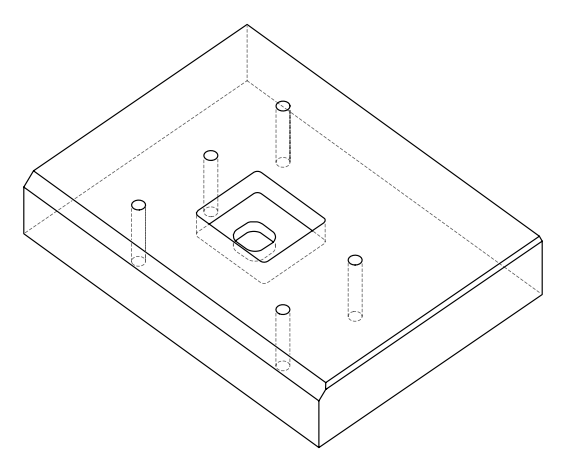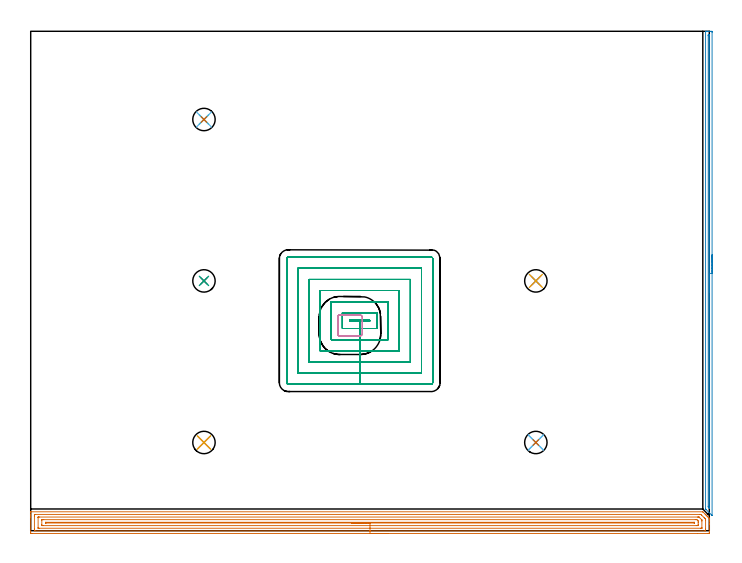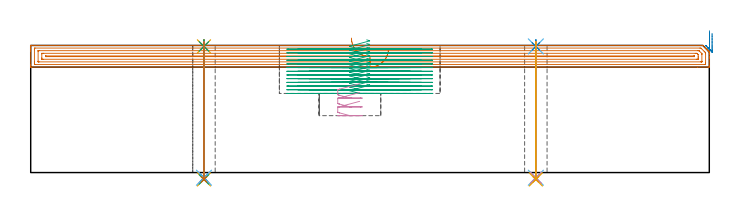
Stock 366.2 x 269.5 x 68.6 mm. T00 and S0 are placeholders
(PLAN: 19 operations, 13 tool changes, 52.6 min)
(1 AREA_MILL | FG_CHAMFER_SURFACE | UGT0205_001 | 14.81 min | 25059 mm3)
(2 AREA_MILL_1 | FG_CHAMFER_SURFACE_1 | UGT0205_001 | 4.3 min | 1589 mm3)
(3 MILL_RECTANGULAR_POCKET | POCKET_RECTANGULAR_STRAIGHT | NXT0201_009 | Follow Part, ap 2, ae 75% | 29.72 min | 171333 mm3)
(4 MILL_RECTANGULAR_POCKET_1 | POCKET_RECTANGULAR_STRAIGHT_1 | UGT0201_104 | Follow Part, ap 5, ae 75% | 0.66 min | 11235 mm3)
(5 SPOT_DRILL | STEP1HOLE | NXT0321_9005460120000 | 0.03 min | 5 mm3)
(6 SPOT_DRILL_1 | STEP1HOLE_1 | NXT0321_9005460120000 | 0.03 min | 6 mm3)
(7 SPOT_DRILL_2 | STEP1HOLE_2 | NXT0321_9005460120000 | 0.03 min | 8 mm3)
(8 SPOT_DRILL_3 | STEP1HOLE_3 | NXT0321_9005460120000 | 0.03 min | 4 mm3)
(9 SPOT_DRILL_4 | STEP1HOLE_4 | NXT0321_9005460120000 | 0.03 min | 2 mm3)
(10 DRILL_THROUGH_HOLE_INTO_CENTER | STEP1HOLE | NXT0301_042 | 0.3 min | 2689 mm3)
(11 DRILL_TO_ENLARGE_THROUGH_HOLE | STEP1HOLE | NXT0301_092 | 0.3 min | 5162 mm3)
(12 DRILL_THROUGH_HOLE_INTO_CENTER_1 | STEP1HOLE_1 | NXT0301_042 | 0.3 min | 2715 mm3)
(13 DRILL_TO_ENLARGE_THROUGH_HOLE_1 | STEP1HOLE_1 | NXT0301_092 | 0.3 min | 5162 mm3)
(14 DRILL_THROUGH_HOLE_INTO_CENTER_2 | STEP1HOLE_2 | NXT0301_042 | 0.3 min | 2696 mm3)
(15 DRILL_TO_ENLARGE_THROUGH_HOLE_2 | STEP1HOLE_2 | NXT0301_092 | 0.3 min | 5166 mm3)
(16 DRILL_THROUGH_HOLE_INTO_CENTER_3 | STEP1HOLE_3 | NXT0301_042 | 0.3 min | 2694 mm3)
(17 DRILL_TO_ENLARGE_THROUGH_HOLE_3 | STEP1HOLE_3 | NXT0301_092 | 0.3 min | 5172 mm3)
(18 DRILL_THROUGH_HOLE_INTO_CENTER_4 | STEP1HOLE_4 | NXT0301_042 | 0.3 min | 2707 mm3)
(19 DRILL_TO_ENLARGE_THROUGH_HOLE_4 | STEP1HOLE_4 | NXT0301_092 | 0.3 min | 5157 mm3)
(TOOL UGT0205_001 | Chamfer Mill 20 x 3 x 45 deg. | D20 FL50 Z2)
(TOOL NXT0201_009 | ENDMILL 8mm [2P460-0800-NA 1630] | D8 FL26 Z6)
(TOOL UGT0201_104 | End Mill 20 mm | D20 FL22 Z2)
(TOOL NXT0321_9005460120000 | NC Spot Drill, 142deg, 12mm, Carbide, Uncoated | D12 PA142 FL30 Z2)
(TOOL NXT0301_042 | Carbide Drill 7.1mm [860.1-0710-057A1-MM 2214] | D7.1 PA140 FL85 Z2)
(TOOL NXT0301_092 | Carbide Drill 12.1mm [860.1-1210-061A1-MM 2214] | D12.1 PA140 FL77 Z2)
(OP 1 AREA_MILL)
G17 G21 G94 G90
T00 M6
G54
G17 G0 G90 X193.1 Y-1.5 S1061 M3
G43 Z78.6 H0
Z66.9
G94 G1 X193.062 Z66.028 F250.
X192.948 Z65.164
X192.759 Z64.312
X192.497 Z63.48
X192.163 Z62.674
X191.76 Z61.9
X191.292 Z61.164
X190.76 Z60.472
X190.171 Z59.829
X189.528 Z59.24
X188.836 Z58.708
X188.1 Z58.24
X187.326 Z57.837
X186.52 Z57.503
X185.688 Z57.241
X184.837 Z57.052
X183.972 Z56.938
X183.1 Z56.9
X0.605
X0.079 Y-1.494 Z56.903
X0.008 Y-1.492 Z56.906
X0.004 Y-0.972 Z57.426
X0. Y-0.371 Z58.027
Y7.011 Z65.405
Y7.583 Z65.98
Y7.898 Z66.294
Y8.47 Z66.866
Y8.785 Z67.18
Y9.825 Z68.224
X0.007 Y10.171 Z68.562
X0.01 Y10.197 Z68.588
X0.159 Y10.2 Z68.6
X362.472
X362.695 Y10.196 Z68.589
X362.756 Y10.146 Z68.543
X363.978 Y8.923 Z67.321
X364.117 Y8.785 Z67.18
X364.257 Y8.644 Z67.042
X364.419 Y8.483 Z66.88
X364.561 Y8.341 Z66.737
X364.703 Y8.198 Z66.596
X364.859 Y8.042 Z66.439
X365.004 Y7.898 Z66.293
X365.149 Y7.752 Z66.15
X365.3 Y7.601 Z65.999
X365.448 Y7.454 Z65.85
X365.595 Y7.306 Z65.703
X365.741 Y7.16 Z65.558
X365.891 Y7.011 Z65.406
X366.042 Y6.86 Z65.257
X366.195 Y6.707 Z65.104
X366.198 Y6.701 Z65.098
X366.2 Y6.696 Z65.093
Y6.632 Z65.031
Y5.867 Z64.266
Y5.237 Z63.632
Y4.035 Z62.432
Y3.463 Z61.857
Y-0.972 Z57.425
X366.198 Y-1.26 Z57.137
X366.19 Y-1.492 Z56.905
X365.957 Y-1.499 Z56.899
X365.595 Y-1.5 Z56.9
X359.892
X183.1
Y-0.086 Z58.314
X2.391
X2.01 Y-0.085 Z58.315
X2.002 Y0.3 Z58.7
X2. Y0.802 Z59.202
Y1.189 Z59.589
Y7.898 Z66.298
X2.002 Y8.283 Z66.683
X2.01 Y8.785 Z67.185
X2.388 Y8.786 Z67.186
X361.132
X361.654 Y8.785 Z67.185
X362.026 Y8.422 Z66.822
X363.44 Y7.011 Z65.411
X363.811 Y6.639 Z65.039
X364.065 Y6.379 Z64.779
X364.188 Y6.25 Z64.65
X364.193 Y6.124 Z64.524
X364.199 Y5.738 Z64.138
X364.2 Y0.802 Z59.202
X364.198 Y0.417 Z58.817
X364.19 Y-0.085 Z58.315
X363.812 Y-0.086 Z58.314
X183.1
Y1.328 Z59.728
X4.537 Y1.329 Z59.729
X4.174 Y1.33 Z59.73
X4.054 Y1.333 Z59.733
X4.019 Y1.335 Z59.735
X4.01 Y1.401 Z59.801
X4.004 Y1.516 Z59.916
X4.001 Y1.689 Z60.089
Y7.011 Z65.411
X4.002 Y7.182 Z65.582
X4.01 Y7.355 Z65.755
X4.021 Y7.365 Z65.765
X4.039 Y7.368 Z65.768
X4.084 Y7.37 Z65.77
X4.174 Y7.371 Z65.771
X4.704 Y7.372 Z65.772
X359.879 Y7.371 Z65.771
X360.241 Y7.369 Z65.769
X360.602 Y7.364 Z65.764
X360.634 Y7.355 Z65.755
X360.659 Y7.335 Z65.735
X360.709 Y7.29 Z65.69
X360.803 Y7.197 Z65.597
X360.99 Y7.011 Z65.411
X362.026 Y5.975 Z64.375
X362.117 Y5.882 Z64.282
X362.16 Y5.834 Z64.234
X362.178 Y5.811 Z64.211
X362.19 Y5.756 Z64.156
X362.197 Y5.41 Z63.81
X362.199 Y5.237 Z63.637
Y1.689 Z60.089
X362.198 Y1.518 Z59.918
X362.19 Y1.345 Z59.745
X362.179 Y1.335 Z59.735
X362.161 Y1.332 Z59.732
X362.116 Y1.33 Z59.73
X362.026 Y1.329 Z59.729
X361.496 Y1.328 Z59.728
X183.1
Y2.743 Z61.143
X6.683
X6.085 Y2.748 Z61.148
X6.022 Y2.749 Z61.149
X6.01 Y2.829 Z61.229
X6.006 Y3.026 Z61.426
X6. Y3.422 Z61.822
X6.001 Y5.66 Z64.06
X6.003 Y5.872 Z64.272
X6.006 Y5.924 Z64.324
X6.009 Y5.946 Z64.346
X6.025 Y5.95 Z64.35
X6.131 Y5.953 Z64.353
X6.851 Y5.957 Z64.357
X7.019
X358.624
X359.349 Y5.952 Z64.352
X359.523 Y5.95 Z64.35
X359.883 Y5.657 Z64.057
X360.19 Y5.288 Z63.688
X360.193 Y5.237 Z63.637
X360.2 Y4.391 Z62.791
Y3.504 Z61.904
X360.199 Y3.04 Z61.44
X360.197 Y2.828 Z61.228
X360.194 Y2.776 Z61.176
X360.191 Y2.754 Z61.154
X360.175 Y2.75 Z61.15
X360.069 Y2.747 Z61.147
X359.349 Y2.743 Z61.143
X359.181
X183.1
Y4.157 Z62.557
X8.442
X8.054 Y4.161 Z62.561
X8.01 Y4.164 Z62.564
X8.006 Y4.174 Z62.574
X8.002 Y4.204 Z62.604
X8.001 Y4.26 Z62.66
X8.003 Y4.35 Z62.75
X8.01 Y4.507 Z62.907
X8.022 Y4.536 Z62.936
X8.118 Y4.54 Z62.94
X8.248 Y4.542 Z62.942
X357.758 Y4.543 Z62.943
X358.146 Y4.538 Z62.938
X358.19 Y4.536 Z62.936
X358.194 Y4.526 Z62.926
X358.198 Y4.496 Z62.896
X358.199 Y4.44 Z62.84
X358.197 Y4.35 Z62.75
X358.19 Y4.193 Z62.593
X358.178 Y4.164 Z62.564
X358.082 Y4.16 Z62.56
X357.952 Y4.158 Z62.558
X183.1 Y4.157 Z62.557
X182.228 Z62.595
X181.364 Z62.709
X180.512 Z62.898
X179.68 Z63.16
X178.874 Z63.494
X178.1 Z63.897
X177.364 Z64.365
X176.672 Z64.896
X176.029 Z65.486
X175.44 Z66.129
X174.909 Z66.821
X174.44 Z67.557
X174.037 Z68.331
X173.703 Z69.137
X173.441 Z69.969
X173.252 Z70.82
X173.138 Z71.685
X173.1 Z72.557
G0 Z78.6
M5
M2
(OP 2 AREA_MILL_1)
G17 G21 G94 G90
T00 M6
G54
G17 G0 G90 X367.7 Y148.85 S1061 M3
G43 Z78.6 H0
Z75.1
G94 G1 Y148.812 Z74.228 F250.
Y148.698 Z73.363
Y148.509 Z72.512
Y148.247 Z71.68
Y147.913 Z70.874
Y147.51 Z70.1
Y147.042 Z69.364
Y146.51 Z68.672
Y145.921 Z68.029
Y145.278 Z67.44
Y144.586 Z66.908
Y143.85 Z66.44
Y143.076 Z66.037
Y142.27 Z65.703
Y141.438 Z65.441
Y140.586 Z65.252
Y139.722 Z65.138
Y138.85 Z65.1
Y8.376
X367.693 Y8.219 Z65.106
X367.525 Y8.375 Z65.275
X367.507 Y8.393 Z65.293
X364.396 Y11.503 Z68.403
X364.204 Y11.693 Z68.59
X364.2 Y11.95 Z68.6
Y269.325
X364.196 Y269.499 Z68.594
X364.538 Y269.5 Z68.262
X364.819 Z67.98
X365.51 Z67.285
X366.736 Z66.061
X367.27 Y269.496 Z65.525
X367.691 Y269.49 Z65.104
X367.695 Y269.31 Z65.101
X367.699 Y268.878
X367.7 Y138.85 Z65.1
X366.286 Z66.514
X366.285 Y12.503 Z66.515
X366.284 Y12.397 Z66.516
X366.279 Y12.124 Z66.521
X366.272 Y12.089 Z66.528
X366.234 Y12.122 Z66.566
X366.193 Y12.161 Z66.607
X365.963 Y12.397 Z66.837
X365.621 Y12.772 Z67.179
X365.615 Y13.138 Z67.185
Y13.185
X365.614 Y267.09 Z67.186
X365.616 Y267.431 Z67.184
X365.619 Y267.473 Z67.181
X365.621 Y267.487 Z67.179
X365.629 Y267.49 Z67.171
X365.681 Y267.496 Z67.119
X365.748 Y267.499 Z67.052
X365.987 Y267.5 Z66.813
X366.197 Y267.498 Z66.603
X366.229 Y267.496 Z66.571
X366.263 Y267.49 Z66.537
X366.279 Y267.485 Z66.521
X366.28 Y267.459 Z66.52
X366.285 Y267.197 Z66.515
X366.286 Y138.85 Z66.514
Y137.978 Z66.552
Y137.114 Z66.666
Y136.262 Z66.855
Y135.43 Z67.117
Y134.624 Z67.451
Y133.85 Z67.854
Y133.114 Z68.323
Y132.422 Z68.854
Y131.779 Z69.443
Y131.19 Z70.086
Y130.658 Z70.778
Y130.19 Z71.514
Y129.787 Z72.288
Y129.453 Z73.094
Y129.191 Z73.926
Y129.002 Z74.778
Y128.888 Z75.643
Y128.85 Z76.514
G0 Z78.6
M5
M2
(OP 3 MILL_RECTANGULAR_POCKET)
G17 G21 G94 G90
T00 M6
G54
G17 G0 G90 X181.318 Y113.1 S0 M3
G43 Z78.6 H1
Z71.6
G94 G1 X182.9 Z71.176 F250.
Y113.6 Z71.042
X172.2 Z68.175
Y113.1 Z68.041
X177.55 Z66.608
X182.9 F500.
Y113.6
X172.2
Y113.1
X177.55
Y109.1
X186.9
Y117.6
X168.2
Y109.1
X177.55
Y103.1
X192.9
Y123.6
X162.2
Y103.1
X177.55
Y97.1
X198.9
Y129.6
X156.2
Y97.1
X177.55
Y91.1
X204.9
Y135.6
X150.2
Y91.1
X177.55
Y85.1
X210.9
Y141.6
X144.2
Y85.1
X177.55
Y79.1
X216.2
G3 X216.9 Y79.8 R0.7
G1 Y146.9
G3 X216.2 Y147.6 R0.7
G1 X138.9
G3 X138.2 Y146.9 R0.7
G1 Y79.8
G3 X138.9 Y79.1 R0.7
G1 X177.55
X178.55
G0 X181.318 Y113.1 Z69.608
G1 X182.9 Z69.184 F250.
Y113.6 Z69.05
X172.2 Z66.183
Y113.1 Z66.049
X177.55 Z64.615
X182.9 F500.
Y113.6
X172.2
Y113.1
X177.55
Y109.1
X186.9
Y117.6
X168.2
Y109.1
X177.55
Y103.1
X192.9
Y123.6
X162.2
Y103.1
X177.55
Y97.1
X198.9
Y129.6
X156.2
Y97.1
X177.55
Y91.1
X204.9
Y135.6
X150.2
Y91.1
X177.55
Y85.1
X210.9
Y141.6
X144.2
Y85.1
X177.55
Y79.1
X216.2
G3 X216.9 Y79.8 R0.7
G1 Y146.9
G3 X216.2 Y147.6 R0.7
G1 X138.9
G3 X138.2 Y146.9 R0.7
G1 Y79.8
G3 X138.9 Y79.1 R0.7
G1 X177.55
X178.55
G0 X181.318 Y113.1 Z67.615
G1 X182.9 Z67.192 F250.
Y113.6 Z67.058
X172.2 Z64.191
Y113.1 Z64.057
X177.55 Z62.623
X182.9 F500.
Y113.6
X172.2
Y113.1
X177.55
Y109.1
X186.9
Y117.6
X168.2
Y109.1
X177.55
Y103.1
X192.9
Y123.6
X162.2
Y103.1
X177.55
Y97.1
X198.9
Y129.6
X156.2
Y97.1
X177.55
Y91.1
X204.9
Y135.6
X150.2
Y91.1
X177.55
Y85.1
X210.9
Y141.6
X144.2
Y85.1
X177.55
Y79.1
X216.2
G3 X216.9 Y79.8 R0.7
G1 Y146.9
G3 X216.2 Y147.6 R0.7
G1 X138.9
G3 X138.2 Y146.9 R0.7
G1 Y79.8
G3 X138.9 Y79.1 R0.7
G1 X177.55
X178.55
G0 X181.318 Y113.1 Z65.623
G1 X182.9 Z65.199 F250.
Y113.6 Z65.065
X172.2 Z62.198
Y113.1 Z62.064
X177.55 Z60.631
X182.9 F500.
Y113.6
X172.2
Y113.1
X177.55
Y109.1
X186.9
Y117.6
X168.2
Y109.1
X177.55
Y103.1
X192.9
Y123.6
X162.2
Y103.1
X177.55
Y97.1
X198.9
Y129.6
X156.2
Y97.1
X177.55
Y91.1
X204.9
Y135.6
X150.2
Y91.1
X177.55
Y85.1
X210.9
Y141.6
X144.2
Y85.1
X177.55
Y79.1
X216.2
G3 X216.9 Y79.8 R0.7
G1 Y146.9
G3 X216.2 Y147.6 R0.7
G1 X138.9
G3 X138.2 Y146.9 R0.7
G1 Y79.8
G3 X138.9 Y79.1 R0.7
G1 X177.55
X178.55
G0 X181.318 Y113.1 Z63.631
G1 X182.9 Z63.207 F250.
Y113.6 Z63.073
X172.2 Z60.206
Y113.1 Z60.072
X177.55 Z58.638
X182.9 F500.
Y113.6
X172.2
Y113.1
X177.55
Y109.1
X186.9
Y117.6
X168.2
Y109.1
X177.55
Y103.1
X192.9
Y123.6
X162.2
Y103.1
X177.55
Y97.1
X198.9
Y129.6
X156.2
Y97.1
X177.55
Y91.1
X204.9
Y135.6
X150.2
Y91.1
X177.55
Y85.1
X210.9
Y141.6
X144.2
Y85.1
X177.55
Y79.1
X216.2
G3 X216.9 Y79.8 R0.7
G1 Y146.9
G3 X216.2 Y147.6 R0.7
G1 X138.9
G3 X138.2 Y146.9 R0.7
G1 Y79.8
G3 X138.9 Y79.1 R0.7
G1 X177.55
X178.55
G0 X181.318 Y113.1 Z61.638
G1 X182.9 Z61.215 F250.
Y113.6 Z61.081
X172.2 Z58.214
Y113.1 Z58.08
X177.55 Z56.646
X182.9 F500.
Y113.6
X172.2
Y113.1
X177.55
Y109.1
X186.9
Y117.6
X168.2
Y109.1
X177.55
Y103.1
X192.9
Y123.6
X162.2
Y103.1
X177.55
Y97.1
X198.9
Y129.6
X156.2
Y97.1
X177.55
Y91.1
X204.9
Y135.6
X150.2
Y91.1
X177.55
Y85.1
X210.9
Y141.6
X144.2
Y85.1
X177.55
Y79.1
X216.2
G3 X216.9 Y79.8 R0.7
G1 Y146.9
G3 X216.2 Y147.6 R0.7
G1 X138.9
G3 X138.2 Y146.9 R0.7
G1 Y79.8
G3 X138.9 Y79.1 R0.7
G1 X177.55
X178.55
G0 X181.318 Y113.1 Z59.646
G1 X182.9 Z59.222 F250.
Y113.6 Z59.088
X172.2 Z56.221
Y113.1 Z56.087
X177.55 Z54.654
X182.9 F500.
Y113.6
X172.2
Y113.1
X177.55
Y109.1
X186.9
Y117.6
X168.2
Y109.1
X177.55
Y103.1
X192.9
Y123.6
X162.2
Y103.1
X177.55
Y97.1
X198.9
Y129.6
X156.2
Y97.1
X177.55
Y91.1
X204.9
Y135.6
X150.2
Y91.1
X177.55
Y85.1
X210.9
Y141.6
X144.2
Y85.1
X177.55
Y79.1
X216.2
G3 X216.9 Y79.8 R0.7
G1 Y146.9
G3 X216.2 Y147.6 R0.7
G1 X138.9
G3 X138.2 Y146.9 R0.7
G1 Y79.8
G3 X138.9 Y79.1 R0.7
G1 X177.55
X178.55
G0 X181.318 Y113.1 Z57.654
G1 X182.9 Z57.23 F250.
Y113.6 Z57.096
X172.2 Z54.229
Y113.1 Z54.095
X177.55 Z52.662
X182.9 F500.
Y113.6
X172.2
Y113.1
X177.55
Y109.1
X186.9
Y117.6
X168.2
Y109.1
X177.55
Y103.1
X192.9
Y123.6
X162.2
Y103.1
X177.55
Y97.1
X198.9
Y129.6
X156.2
Y97.1
X177.55
Y91.1
X204.9
Y135.6
X150.2
Y91.1
X177.55
Y85.1
X210.9
Y141.6
X144.2
Y85.1
X177.55
Y79.1
X216.2
G3 X216.9 Y79.8 R0.7
G1 Y146.9
G3 X216.2 Y147.6 R0.7
G1 X138.9
G3 X138.2 Y146.9 R0.7
G1 Y79.8
G3 X138.9 Y79.1 R0.7
G1 X177.55
X178.55
G0 X181.318 Y113.1 Z55.662
G1 X182.9 Z55.238 F250.
Y113.6 Z55.104
X172.2 Z52.237
Y113.1 Z52.103
X177.55 Z50.669
X182.9 F500.
Y113.6
X172.2
Y113.1
X177.55
Y109.1
X186.9
Y117.6
X168.2
Y109.1
X177.55
Y103.1
X192.9
Y123.6
X162.2
Y103.1
X177.55
Y97.1
X198.9
Y129.6
X156.2
Y97.1
X177.55
Y91.1
X204.9
Y135.6
X150.2
Y91.1
X177.55
Y85.1
X210.9
Y141.6
X144.2
Y85.1
X177.55
Y79.1
X216.2
G3 X216.9 Y79.8 R0.7
G1 Y146.9
G3 X216.2 Y147.6 R0.7
G1 X138.9
G3 X138.2 Y146.9 R0.7
G1 Y79.8
G3 X138.9 Y79.1 R0.7
G1 X177.55
X178.55
G0 X181.318 Y113.1 Z53.669
G1 X182.9 Z53.245 F250.
Y113.6 Z53.111
X172.2 Z50.244
Y113.1 Z50.11
X177.55 Z48.677
X182.9 F500.
Y113.6
X172.2
Y113.1
X177.55
Y109.1
X186.9
Y117.6
X168.2
Y109.1
X177.55
Y103.1
X192.9
Y123.6
X162.2
Y103.1
X177.55
Y97.1
X198.9
Y129.6
X156.2
Y97.1
X177.55
Y91.1
X204.9
Y135.6
X150.2
Y91.1
X177.55
Y85.1
X210.9
Y141.6
X144.2
Y85.1
X177.55
Y79.1
X216.2
G3 X216.9 Y79.8 R0.7
G1 Y146.9
G3 X216.2 Y147.6 R0.7
G1 X138.9
G3 X138.2 Y146.9 R0.7
G1 Y79.8
G3 X138.9 Y79.1 R0.7
G1 X177.55
X178.55
G0 X181.318 Y113.1 Z51.677
G1 X182.9 Z51.253 F250.
Y113.6 Z51.119
X172.2 Z48.252
Y113.1 Z48.118
X177.55 Z46.685
X182.9 F500.
Y113.6
X172.2
Y113.1
X177.55
Y109.1
X186.9
Y117.6
X168.2
Y109.1
X177.55
Y103.1
X192.9
Y123.6
X162.2
Y103.1
X177.55
Y97.1
X198.9
Y129.6
X156.2
Y97.1
X177.55
Y91.1
X204.9
Y135.6
X150.2
Y91.1
X177.55
Y85.1
X210.9
Y141.6
X144.2
Y85.1
X177.55
Y79.1
X216.2
G3 X216.9 Y79.8 R0.7
G1 Y146.9
G3 X216.2 Y147.6 R0.7
G1 X138.9
G3 X138.2 Y146.9 R0.7
G1 Y79.8
G3 X138.9 Y79.1 R0.7
G1 X177.55
X178.55
G0 X181.318 Y113.1 Z49.685
G1 X182.9 Z49.261 F250.
Y113.6 Z49.127
X172.2 Z46.26
Y113.1 Z46.126
X177.55 Z44.692
X182.9 F500.
Y113.6
X172.2
Y113.1
X177.55
Y109.1
X186.9
Y117.6
X168.2
Y109.1
X177.55
Y103.1
X192.9
Y123.6
X162.2
Y103.1
X177.55
Y97.1
X198.9
Y129.6
X156.2
Y97.1
X177.55
Y91.1
X204.9
Y135.6
X150.2
Y91.1
X177.55
Y85.1
X210.9
Y141.6
X144.2
Y85.1
X177.55
Y79.1
X216.2
G3 X216.9 Y79.8 R0.7
G1 Y146.9
G3 X216.2 Y147.6 R0.7
G1 X138.9
G3 X138.2 Y146.9 R0.7
G1 Y79.8
G3 X138.9 Y79.1 R0.7
G1 X177.55
X178.55
G0 X181.318 Y113.1 Z47.692
G1 X182.9 Z47.269 F250.
Y113.6 Z47.135
X172.2 Z44.268
Y113.1 Z44.134
X177.55 Z42.7
X182.9 F500.
Y113.6
X172.2
Y113.1
X177.55
Y109.1
X186.9
Y117.6
X168.2
Y109.1
X177.55
Y103.1
X192.9
Y123.6
X162.2
Y103.1
X177.55
Y97.1
X198.9
Y129.6
X156.2
Y97.1
X177.55
Y91.1
X204.9
Y135.6
X150.2
Y91.1
X177.55
Y85.1
X210.9
Y141.6
X144.2
Y85.1
X177.55
Y79.1
X216.2
G3 X216.9 Y79.8 R0.7
G1 Y146.9
G3 X216.2 Y147.6 R0.7
G1 X138.9
G3 X138.2 Y146.9 R0.7
G1 Y79.8
G3 X138.9 Y79.1 R0.7
G1 X177.55
X178.55
G0 Z78.6
M5
M2
(OP 4 MILL_RECTANGULAR_POCKET_1)
G17 G21 G94 G90
T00 M6
G54
G17 G0 G90 X177.529 Y116.4 S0 M3
G43 Z78.6 H0
Z47.912
G94 G1 X166.7 Z45.011 F250.
X166.6 Z44.984
X166.333 Y116.336 Z44.91
X166.093 Y116.201 Z44.837
X165.899 Y116.007 Z44.763
X165.764 Y115.767 Z44.69
X165.7 Y115.5 Z44.616
Y106. Z42.07
X165.764 Y105.733 Z41.997
X165.899 Y105.493 Z41.923
X166.093 Y105.299 Z41.85
X166.333 Y105.164 Z41.776
X166.6 Y105.1 Z41.702
X166.7 Z41.675
X172.3 Z40.175
X177.9 F500.
G3 X178.9 Y106.1 R1.
G1 Y115.4
G3 X177.9 Y116.4 R1.
G1 X166.7
G3 X165.7 Y115.4 R1.
G1 Y106.1
G3 X166.7 Y105.1 R1.
G1 X172.3
X173.3
G0 X177.529 Y116.4 Z43.175
G1 X166.7 Z40.273 F250.
X166.6 Z40.247
X166.333 Y116.336 Z40.173
X166.093 Y116.201 Z40.099
X165.899 Y116.007 Z40.026
X165.764 Y115.767 Z39.952
X165.7 Y115.5 Z39.879
Y106. Z37.333
X165.764 Y105.733 Z37.259
X165.899 Y105.493 Z37.186
X166.093 Y105.299 Z37.112
X166.333 Y105.164 Z37.038
X166.6 Y105.1 Z36.965
X166.7 Z36.938
X172.3 Z35.437
X177.9 F500.
G3 X178.9 Y106.1 R1.
G1 Y115.4
G3 X177.9 Y116.4 R1.
G1 X166.7
G3 X165.7 Y115.4 R1.
G1 Y106.1
G3 X166.7 Y105.1 R1.
G1 X172.3
X173.3
G0 X177.529 Y116.4 Z38.437
G1 X166.7 Z35.536 F250.
X166.6 Z35.509
X166.333 Y116.336 Z35.436
X166.093 Y116.201 Z35.362
X165.899 Y116.007 Z35.288
X165.764 Y115.767 Z35.215
X165.7 Y115.5 Z35.141
Y106. Z32.595
X165.764 Y105.733 Z32.522
X165.899 Y105.493 Z32.448
X166.093 Y105.299 Z32.375
X166.333 Y105.164 Z32.301
X166.6 Y105.1 Z32.227
X166.7 Z32.201
X172.3 Z30.7
X177.9 F500.
G3 X178.9 Y106.1 R1.
G1 Y115.4
G3 X177.9 Y116.4 R1.
G1 X166.7
G3 X165.7 Y115.4 R1.
G1 Y106.1
G3 X166.7 Y105.1 R1.
G1 X172.3
X173.3
G0 Z78.6
M5
M2
(OP 5 SPOT_DRILL)
G17 G21 G94 G90
T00 M6
G54
G17 G0 G90 X93.5 Y47.6 S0 M3
G43 Z78.6 H0
G94 G81 G98 Z68.079 F250. R71.6
G80
M5
M2
(OP 6 SPOT_DRILL_1)
G17 G21 G94 G90
T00 M6
G54
G17 G0 G90 X272.6 Y47.6 S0 M3
G43 Z78.6 H0
G94 G81 G98 Z68.079 F250. R71.6
G80
M5
M2
(OP 7 SPOT_DRILL_2)
G17 G21 G94 G90
T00 M6
G54
G17 G0 G90 X93.5 Y134.8 S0 M3
G43 Z78.6 H0
G94 G81 G98 Z68.079 F250. R71.6
G80
M5
M2
(OP 8 SPOT_DRILL_3)
G17 G21 G94 G90
T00 M6
G54
G17 G0 G90 X272.6 Y134.8 S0 M3
G43 Z78.6 H0
G94 G81 G98 Z68.079 F250. R71.6
G80
M5
M2
(OP 9 SPOT_DRILL_4)
G17 G21 G94 G90
T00 M6
G54
G17 G0 G90 X93.5 Y221.9 S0 M3
G43 Z78.6 H0
G94 G81 G98 Z68.079 F250. R71.6
G80
M5
M2
(OP 10 DRILL_THROUGH_HOLE_INTO_CENTER)
G17 G21 G94 G90
T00 M6
G54
G17 G0 G90 X93.5 Y47.6 S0 M3
G43 Z78.6 H1
G94 G73 G98 Z-2.792 F250. Q6.49 R70.6
G80
M5
M2
(OP 11 DRILL_TO_ENLARGE_THROUGH_HOLE)
G17 G21 G94 G90
T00 M6
G54
G17 G0 G90 X93.5 Y47.6 S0 M3
G43 Z78.6 H1
G94 G73 G98 Z-3.702 F250. Q12.05 R70.6
G80
M5
M2
(OP 12 DRILL_THROUGH_HOLE_INTO_CENTER_1)
G17 G21 G94 G90
T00 M6
G54
G17 G0 G90 X272.6 Y47.6 S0 M3
G43 Z78.6 H1
G94 G73 G98 Z-2.792 F250. Q6.49 R70.6
G80
M5
M2
(OP 13 DRILL_TO_ENLARGE_THROUGH_HOLE_1)
G17 G21 G94 G90
T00 M6
G54
G17 G0 G90 X272.6 Y47.6 S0 M3
G43 Z78.6 H1
G94 G73 G98 Z-3.702 F250. Q12.05 R70.6
G80
M5
M2
(OP 14 DRILL_THROUGH_HOLE_INTO_CENTER_2)
G17 G21 G94 G90
T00 M6
G54
G17 G0 G90 X93.5 Y134.8 S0 M3
G43 Z78.6 H1
G94 G73 G98 Z-2.792 F250. Q6.49 R70.6
G80
M5
M2
(OP 15 DRILL_TO_ENLARGE_THROUGH_HOLE_2)
G17 G21 G94 G90
T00 M6
G54
G17 G0 G90 X93.5 Y134.8 S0 M3
G43 Z78.6 H1
G94 G73 G98 Z-3.702 F250. Q12.05 R70.6
G80
M5
M2
(OP 16 DRILL_THROUGH_HOLE_INTO_CENTER_3)
G17 G21 G94 G90
T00 M6
G54
G17 G0 G90 X272.6 Y134.8 S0 M3
G43 Z78.6 H1
G94 G73 G98 Z-2.792 F250. Q6.49 R70.6
G80
M5
M2
(OP 17 DRILL_TO_ENLARGE_THROUGH_HOLE_3)
G17 G21 G94 G90
T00 M6
G54
G17 G0 G90 X272.6 Y134.8 S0 M3
G43 Z78.6 H1
G94 G73 G98 Z-3.702 F250. Q12.05 R70.6
G80
M5
M2
(OP 18 DRILL_THROUGH_HOLE_INTO_CENTER_4)
G17 G21 G94 G90
T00 M6
G54
G17 G0 G90 X93.5 Y221.9 S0 M3
G43 Z78.6 H1
G94 G73 G98 Z-2.792 F250. Q6.49 R70.6
G80
M5
M2
(OP 19 DRILL_TO_ENLARGE_THROUGH_HOLE_4)
G17 G21 G94 G90
T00 M6
G54
G17 G0 G90 X93.5 Y221.9 S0 M3
G43 Z78.6 H1
G94 G73 G98 Z-3.702 F250. Q12.05 R70.6
G80
M5
M2
